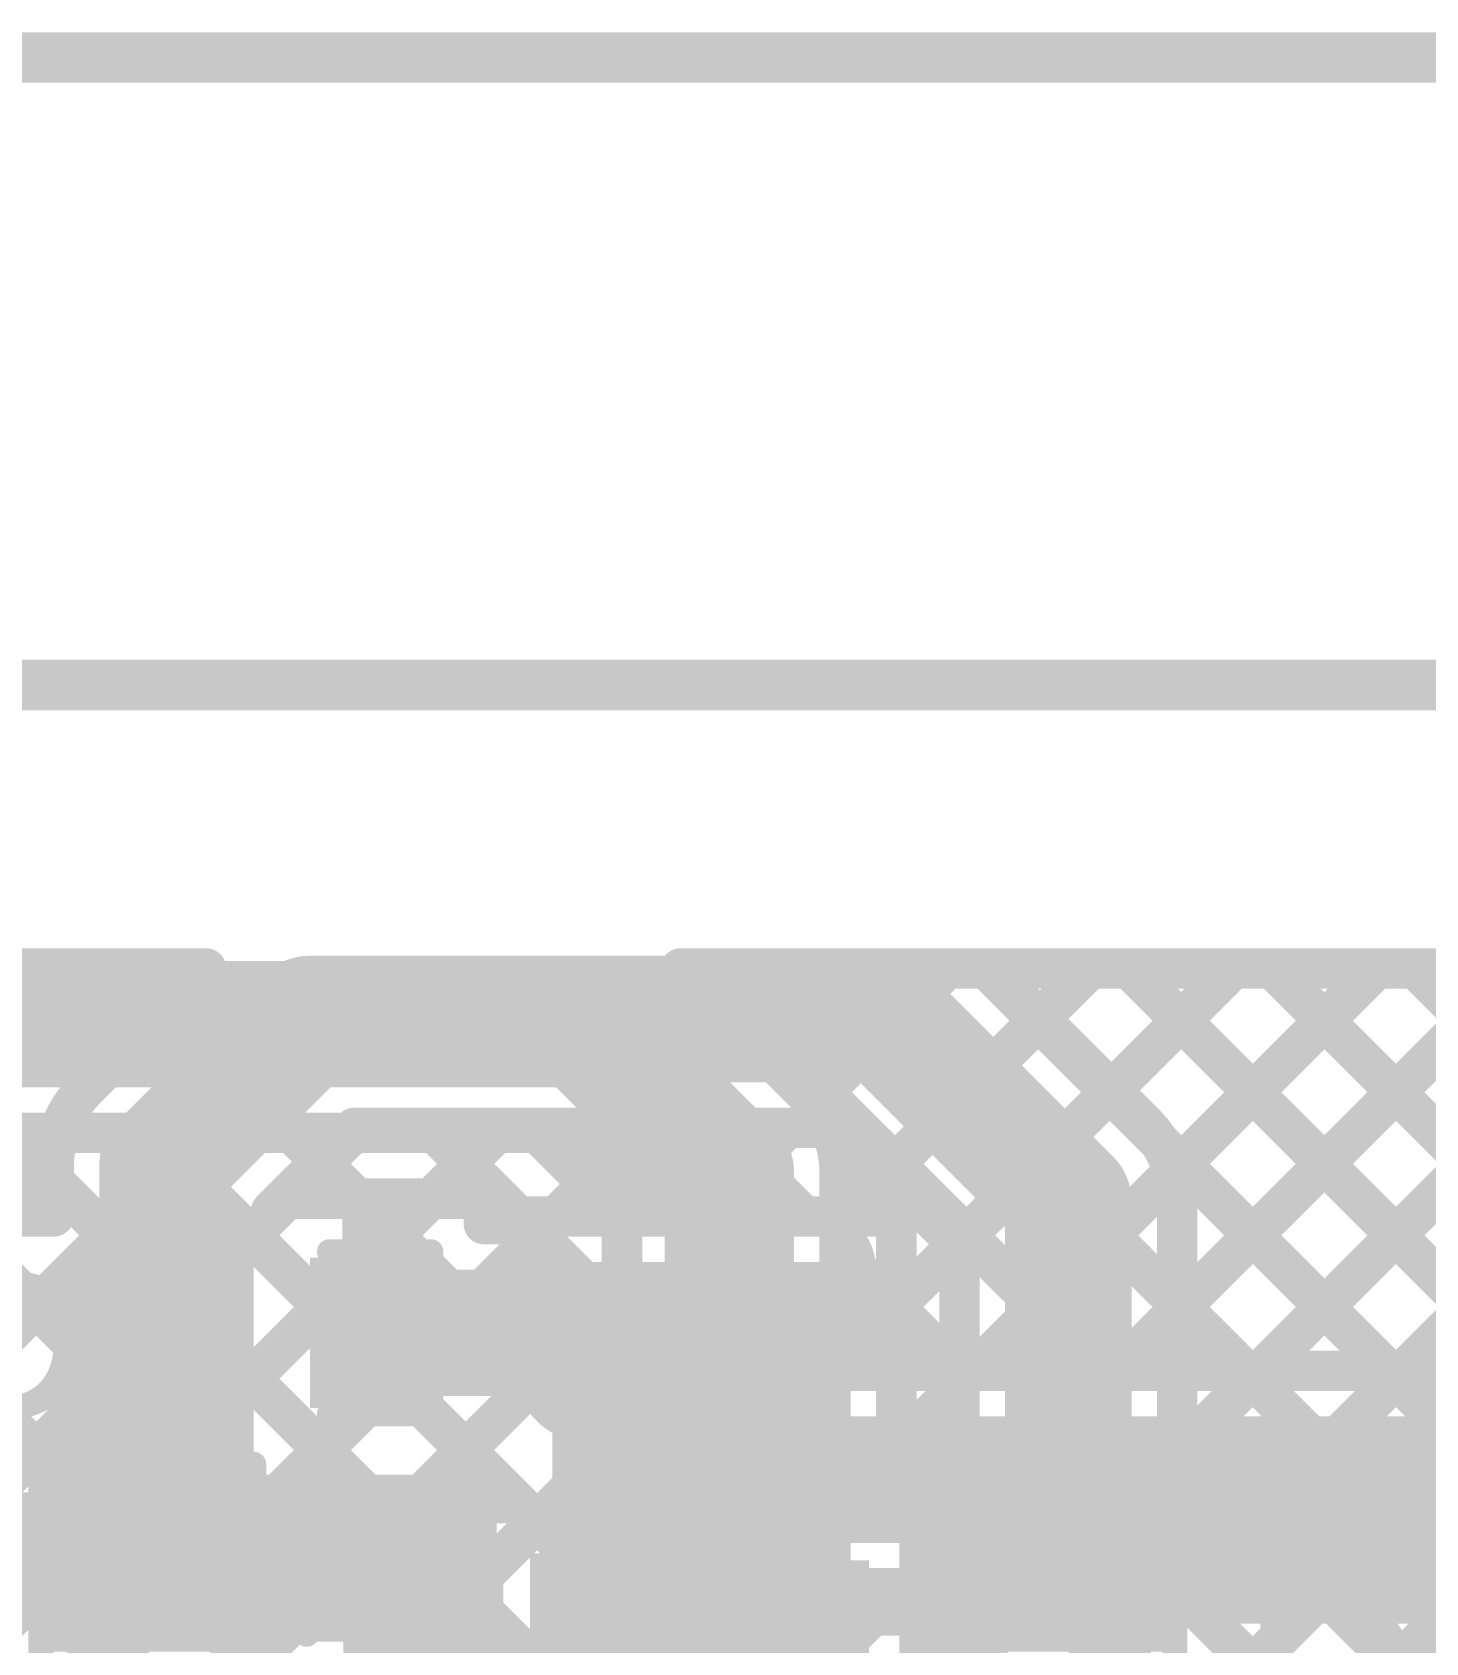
# Model space of a CAD drawing. Header units: millimetres. Extents: x -0.08 to 7.12, y -0.08 to 3.98.
# Drawn here: x 5.6952 to 5.9706, y 3.6427 to 3.961 of the extents above; entities that cross this region are included whole.
import ezdxf

# ---------------------------------------------------------------- set-up
doc = ezdxf.new("R2010")
doc.units = ezdxf.units.MM
doc.header["$MEASUREMENT"] = 0
for name, color, linetype in [('BottomLayer', 5, 'Continuous'), ('Mechanical1', 6, 'Continuous'), ('Mechanical2', 216, 'Continuous'), ('TopLayer', 1, 'Continuous'), ('TopOverlay', 2, 'Continuous'), ('TopPaste', 8, 'Continuous'), ('TopSolder', 216, 'Continuous'), ('ViaHoleLayer', 16, 'Continuous')]:
    doc.layers.add(name, color=color, linetype=linetype)
doc.styles.add('Arial', font='', dxfattribs={"height": 0.2})
doc.styles.get('Arial').set_extended_font_data('Arial')

# ---------------------------------------------------------------- blocks, each defined once
blk = doc.blocks.new('DFN_6_EP_2_2__38')
at = {"layer": 'TopLayer'}
for points in [[(-0.04793, 0.02559), (-0.02431, 0.02559), (-0.02431, 0.01378), (-0.04793, 0.01378)], [(-0.01102, 0.02697), (0.01102, 0.02697), (0.01102, -0.02697), (-0.01102, -0.02697)], [(0.02431, 0.02559), (0.04793, 0.02559), (0.04793, 0.01378), (0.02431, 0.01378)], [(-0.04793, 0.00591), (-0.02431, 0.00591), (-0.02431, -0.00591), (-0.04793, -0.00591)], [(0.02431, 0.00591), (0.04793, 0.00591), (0.04793, -0.00591), (0.02431, -0.00591)], [(-0.04793, -0.01378), (-0.02431, -0.01378), (-0.02431, -0.02559), (-0.04793, -0.02559)], [(0.02431, -0.01378), (0.04793, -0.01378), (0.04793, -0.02559), (0.02431, -0.02559)]]:
    blk.add_hatch(color=1, dxfattribs=at).paths.add_polyline_path(points)
at = {"layer": 'TopPaste'}
for points in [[(-0.04793, 0.02559), (-0.02431, 0.02559), (-0.02431, 0.01378), (-0.04793, 0.01378)], [(-0.01102, 0.02697), (0.01102, 0.02697), (0.01102, -0.02697), (-0.01102, -0.02697)], [(0.02431, 0.02559), (0.04793, 0.02559), (0.04793, 0.01378), (0.02431, 0.01378)], [(-0.04793, 0.00591), (-0.02431, 0.00591), (-0.02431, -0.00591), (-0.04793, -0.00591)], [(0.02431, 0.00591), (0.04793, 0.00591), (0.04793, -0.00591), (0.02431, -0.00591)], [(-0.04793, -0.01378), (-0.02431, -0.01378), (-0.02431, -0.02559), (-0.04793, -0.02559)], [(0.02431, -0.01378), (0.04793, -0.01378), (0.04793, -0.02559), (0.02431, -0.02559)]]:
    blk.add_hatch(color=8, dxfattribs=at).paths.add_polyline_path(points)
at = {"layer": 'TopSolder'}
for points in [[(-0.05193, 0.02959), (-0.02031, 0.02959), (-0.02031, 0.00978), (-0.05193, 0.00978)], [(-0.01502, 0.03097), (0.01502, 0.03097), (0.01502, -0.03097), (-0.01502, -0.03097)], [(0.02031, 0.02959), (0.05193, 0.02959), (0.05193, 0.00978), (0.02031, 0.00978)], [(-0.05193, 0.00991), (-0.02031, 0.00991), (-0.02031, -0.00991), (-0.05193, -0.00991)], [(0.02031, 0.00991), (0.05193, 0.00991), (0.05193, -0.00991), (0.02031, -0.00991)], [(-0.05193, -0.00978), (-0.02031, -0.00978), (-0.02031, -0.02959), (-0.05193, -0.02959)], [(0.02031, -0.00978), (0.05193, -0.00978), (0.05193, -0.02959), (0.02031, -0.02959)]]:
    blk.add_hatch(color=216, dxfattribs=at).paths.add_polyline_path(points)
at = {"layer": 'TopOverlay', "const_width": 0.005}
for points in [[(-0.03937, 0.03137), (-0.03937, 0.03937)], [(-0.03937, 0.03937), (0.03937, 0.03937)], [(0.03937, 0.03137), (0.03937, 0.03937)], [(-0.05917, 0.015), (-0.05917, 0.025)], [(-0.05917, 0.025), (-0.05417, 0.02)], [(-0.05917, 0.015), (-0.05417, 0.02)], [(-0.03937, -0.03937), (-0.03937, -0.03137)], [(0.03937, -0.03937), (0.03937, -0.03137)], [(-0.03937, -0.03937), (0.03937, -0.03937)]]:
    blk.add_lwpolyline(points, dxfattribs=at)
at = {"layer": 'TopOverlay', "const_width": 0.0025}
for points in [[(-0.04062, 0.03937, 1), (-0.03812, 0.03937, 1)], [(-0.04062, 0.03937, 1), (-0.03812, 0.03937, 1)], [(0.03812, 0.03937, 1), (0.04062, 0.03937, 1)], [(0.03812, 0.03937, 1), (0.04062, 0.03937, 1)], [(-0.04062, 0.03137, 1), (-0.03812, 0.03137, 1)], [(0.03812, 0.03137, 1), (0.04062, 0.03137, 1)], [(-0.06042, 0.025, 1), (-0.05792, 0.025, 1)], [(-0.06042, 0.025, 1), (-0.05792, 0.025, 1)], [(-0.05542, 0.02, 1), (-0.05292, 0.02, 1)], [(-0.05542, 0.02, 1), (-0.05292, 0.02, 1)], [(-0.06042, 0.015, 1), (-0.05792, 0.015, 1)], [(-0.06042, 0.015, 1), (-0.05792, 0.015, 1)], [(-0.04062, -0.03137, 1), (-0.03812, -0.03137, 1)], [(0.03812, -0.03137, 1), (0.04062, -0.03137, 1)], [(-0.04062, -0.03937, 1), (-0.03812, -0.03937, 1)], [(-0.04062, -0.03937, 1), (-0.03812, -0.03937, 1)], [(0.03812, -0.03937, 1), (0.04062, -0.03937, 1)], [(0.03812, -0.03937, 1), (0.04062, -0.03937, 1)]]:
    blk.add_lwpolyline(points, format="xyb", close=True, dxfattribs=at)
blk = doc.blocks.new('R___0603_51')
at = {"layer": 'TopLayer'}
for points in [[(-0.015, 0.0175), (-0.015, -0.0175), (-0.045, -0.0175), (-0.045, 0.0175)], [(0.045, 0.0175), (0.045, -0.0175), (0.015, -0.0175), (0.015, 0.0175)]]:
    blk.add_hatch(color=1, dxfattribs=at).paths.add_polyline_path(points)
at = {"layer": 'TopPaste'}
for points in [[(-0.015, 0.0175), (-0.015, -0.0175), (-0.045, -0.0175), (-0.045, 0.0175)], [(0.045, 0.0175), (0.045, -0.0175), (0.015, -0.0175), (0.015, 0.0175)]]:
    blk.add_hatch(color=8, dxfattribs=at).paths.add_polyline_path(points)
at = {"layer": 'TopSolder'}
for points in [[(-0.011, 0.0215), (-0.011, -0.0215), (-0.049, -0.0215), (-0.049, 0.0215)], [(0.049, 0.0215), (0.049, -0.0215), (0.011, -0.0215), (0.011, 0.0215)]]:
    blk.add_hatch(color=216, dxfattribs=at).paths.add_polyline_path(points)
at = {"layer": 'TopOverlay', "const_width": 0.005}
for points in [[(-0.048, 0.021), (-0.048, -0.021)], [(-0.048, 0.021), (0.048, 0.021)], [(0.048, 0.021), (0.048, -0.021)], [(-0.048, -0.021), (0.048, -0.021)]]:
    blk.add_lwpolyline(points, dxfattribs=at)
at = {"layer": 'TopOverlay', "const_width": 0.0025}
for points in [[(-0.04925, 0.021, 1), (-0.04675, 0.021, 1)], [(-0.04925, 0.021, 1), (-0.04675, 0.021, 1)], [(0.04675, 0.021, 1), (0.04925, 0.021, 1)], [(0.04675, 0.021, 1), (0.04925, 0.021, 1)], [(-0.04925, -0.021, 1), (-0.04675, -0.021, 1)], [(-0.04925, -0.021, 1), (-0.04675, -0.021, 1)], [(0.04675, -0.021, 1), (0.04925, -0.021, 1)], [(0.04675, -0.021, 1), (0.04925, -0.021, 1)]]:
    blk.add_lwpolyline(points, format="xyb", close=True, dxfattribs=at)
blk = doc.blocks.new('R___0603_52')
at = {"layer": 'TopLayer'}
for points in [[(-0.015, 0.0175), (-0.015, -0.0175), (-0.045, -0.0175), (-0.045, 0.0175)], [(0.045, 0.0175), (0.045, -0.0175), (0.015, -0.0175), (0.015, 0.0175)]]:
    blk.add_hatch(color=1, dxfattribs=at).paths.add_polyline_path(points)
at = {"layer": 'TopPaste'}
for points in [[(-0.015, 0.0175), (-0.015, -0.0175), (-0.045, -0.0175), (-0.045, 0.0175)], [(0.045, 0.0175), (0.045, -0.0175), (0.015, -0.0175), (0.015, 0.0175)]]:
    blk.add_hatch(color=8, dxfattribs=at).paths.add_polyline_path(points)
at = {"layer": 'TopSolder'}
for points in [[(-0.011, 0.0215), (-0.011, -0.0215), (-0.049, -0.0215), (-0.049, 0.0215)], [(0.049, 0.0215), (0.049, -0.0215), (0.011, -0.0215), (0.011, 0.0215)]]:
    blk.add_hatch(color=216, dxfattribs=at).paths.add_polyline_path(points)
at = {"layer": 'TopOverlay', "const_width": 0.005}
for points in [[(-0.048, 0.021), (-0.048, -0.021)], [(-0.048, 0.021), (0.048, 0.021)], [(0.048, 0.021), (0.048, -0.021)], [(-0.048, -0.021), (0.048, -0.021)]]:
    blk.add_lwpolyline(points, dxfattribs=at)
at = {"layer": 'TopOverlay', "const_width": 0.0025}
for points in [[(-0.04925, 0.021, 1), (-0.04675, 0.021, 1)], [(-0.04925, 0.021, 1), (-0.04675, 0.021, 1)], [(0.04675, 0.021, 1), (0.04925, 0.021, 1)], [(0.04675, 0.021, 1), (0.04925, 0.021, 1)], [(-0.04925, -0.021, 1), (-0.04675, -0.021, 1)], [(-0.04925, -0.021, 1), (-0.04675, -0.021, 1)], [(0.04675, -0.021, 1), (0.04925, -0.021, 1)], [(0.04675, -0.021, 1), (0.04925, -0.021, 1)]]:
    blk.add_lwpolyline(points, format="xyb", close=True, dxfattribs=at)
blk = doc.blocks.new('C___0402_94')
at = {"layer": 'TopLayer'}
for points in [[(-0.0275, -0.0125), (-0.0275, 0.0125), (-0.0095, 0.0125), (-0.0095, -0.0125)], [(0.0095, -0.0125), (0.0095, 0.0125), (0.0275, 0.0125), (0.0275, -0.0125)]]:
    blk.add_hatch(color=1, dxfattribs=at).paths.add_polyline_path(points)
at = {"layer": 'TopPaste'}
for points in [[(-0.0275, -0.0125), (-0.0275, 0.0125), (-0.0095, 0.0125), (-0.0095, -0.0125)], [(0.0095, -0.0125), (0.0095, 0.0125), (0.0275, 0.0125), (0.0275, -0.0125)]]:
    blk.add_hatch(color=8, dxfattribs=at).paths.add_polyline_path(points)
at = {"layer": 'TopSolder'}
for points in [[(-0.02986, -0.01486), (-0.02986, 0.01486), (-0.00714, 0.01486), (-0.00714, -0.01486)], [(0.00714, -0.01486), (0.00714, 0.01486), (0.02986, 0.01486), (0.02986, -0.01486)]]:
    blk.add_hatch(color=216, dxfattribs=at).paths.add_polyline_path(points)
at = {"layer": 'TopOverlay', "const_width": 0.005}
for points in [[(-0.031, -0.016), (-0.031, 0.016)], [(-0.031, 0.016), (-0.011, 0.016)], [(0.011, 0.016), (0.031, 0.016)], [(0.031, -0.016), (0.031, 0.016)], [(-0.031, -0.016), (-0.011, -0.016)], [(0.011, -0.016), (0.031, -0.016)]]:
    blk.add_lwpolyline(points, dxfattribs=at)
at = {"layer": 'TopOverlay', "const_width": 0.0025}
for points in [[(-0.03225, 0.016, 1), (-0.02975, 0.016, 1)], [(-0.03225, 0.016, 1), (-0.02975, 0.016, 1)], [(-0.01225, 0.016, 1), (-0.00975, 0.016, 1)], [(0.00975, 0.016, 1), (0.01225, 0.016, 1)], [(0.02975, 0.016, 1), (0.03225, 0.016, 1)], [(0.02975, 0.016, 1), (0.03225, 0.016, 1)], [(-0.03225, -0.016, 1), (-0.02975, -0.016, 1)], [(-0.03225, -0.016, 1), (-0.02975, -0.016, 1)], [(-0.01225, -0.016, 1), (-0.00975, -0.016, 1)], [(0.00975, -0.016, 1), (0.01225, -0.016, 1)], [(0.02975, -0.016, 1), (0.03225, -0.016, 1)], [(0.02975, -0.016, 1), (0.03225, -0.016, 1)]]:
    blk.add_lwpolyline(points, format="xyb", close=True, dxfattribs=at)

msp = doc.modelspace()

# ---------------------------------------------------------------- hatches: boundary and pattern name
at = {"layer": 'BottomLayer'}
h = msp.add_hatch(color=5, dxfattribs=at)
edge = h.paths.add_edge_path()
edge.add_arc((5.83331, 3.675), 0.01181, 0, 360)
at = {"layer": 'TopLayer'}
for points in [[(5.7, 3.643), (5.739, 3.643), (5.739, 3.718), (5.7, 3.718)], [(5.798, 3.643), (5.857, 3.643), (5.857, 3.718), (5.798, 3.718)], [(5.7, 3.643), (5.787, 3.643), (5.787, 3.676), (5.7, 3.676)]]:
    msp.add_hatch(color=1, dxfattribs=at).paths.add_polyline_path(points)
h = msp.add_hatch(color=1, dxfattribs=at)
edge = h.paths.add_edge_path()
edge.add_arc((5.83331, 3.675), 0.01181, 0, 360)
at = {"layer": 'ViaHoleLayer'}
h = msp.add_hatch(color=16, dxfattribs=at)
edge = h.paths.add_edge_path()
edge.add_arc((5.83331, 3.675), 0.00591, 0, 360)

# ---------------------------------------------------------------- linework, layer by layer
at = {"layer": 'BottomLayer'}
for points, const_width in [([(5.82341, 3.776), (6.73152, 3.776)], 0.008), ([(5.82341, 3.776), (5.84851, 3.75089)], 0.008), ([(5.82714, 3.776), (5.90664, 3.6965)], 0.008), ([(5.83559, 3.76381), (5.84778, 3.776)], 0.008), ([(5.84969, 3.74962), (5.87606, 3.776)], 0.008), ([(5.85481, 3.69818), (5.93263, 3.776)], 0.008), ([(5.85481, 3.72646), (5.90435, 3.776)], 0.008), ([(5.85542, 3.776), (5.93492, 3.6965)], 0.008), ([(5.88142, 3.6965), (5.96092, 3.776)], 0.008), ([(5.8837, 3.776), (5.9632, 3.6965)], 0.008), ([(5.9097, 3.6965), (5.9892, 3.776)], 0.008), ([(5.91199, 3.776), (5.99149, 3.6965)], 0.008), ([(5.93799, 3.6965), (6.01749, 3.776)], 0.008), ([(5.94027, 3.776), (6.01977, 3.6965)], 0.008), ([(5.96627, 3.6965), (6.04577, 3.776)], 0.008), ([(5.96856, 3.776), (6.04806, 3.6965)], 0.008), ([(5.651, 3.765), (5.804, 3.765)], 0.025), ([(5.804, 3.765), (5.83331, 3.73569)], 0.025), ([(5.63896, 3.68031), (5.70214, 3.7435)], 0.008), ([(5.65991, 3.7435), (5.79509, 3.7435)], 0.008), ([(5.66165, 3.7435), (5.937, 3.46815)], 0.008), ([(5.66166, 3.67473), (5.73043, 3.7435)], 0.008), ([(5.6675, 3.65229), (5.75871, 3.7435)], 0.008), ([(5.6675, 3.624), (5.787, 3.7435)], 0.008), ([(5.68993, 3.7435), (5.937, 3.49643)], 0.008), ([(5.71821, 3.7435), (5.937, 3.52471)], 0.008), ([(5.7465, 3.7435), (5.80837, 3.68163)], 0.008), ([(5.77478, 3.7435), (5.81181, 3.70647)], 0.008), ([(5.79509, 3.7435), (5.81181, 3.72678)], 0.008), ([(5.83331, 3.675), (5.83331, 3.73569)], 0.025), ([(5.85481, 3.6965), (5.85481, 3.73569)], 0.008), ([(5.69053, 3.61875), (5.80519, 3.73341)], 0.008), ([(5.64663, 3.73023), (5.937, 3.43986)], 0.008), ([(5.81181, 3.68928), (5.81181, 3.72678)], 0.008), ([(5.85481, 3.72004), (5.87835, 3.6965)], 0.008), ([(5.63249, 3.71609), (5.937, 3.41158)], 0.008), ([(5.70146, 3.60139), (5.81181, 3.71175)], 0.008), ([(5.85481, 3.6965), (6.211, 3.6965)], 0.008), ([(5.83331, 3.675), (6.211, 3.675)], 0.025), ([(5.7015, 3.57315), (5.8079, 3.67955)], 0.008), ([(5.8115, 3.675), (5.83331, 3.675)], 0.01), ([(5.83331, 3.65319), (5.83331, 3.675)], 0.01), ([(5.7015, 3.54487), (5.81424, 3.65761)], 0.008), ([(5.7015, 3.4883), (5.8667, 3.6535)], 0.008), ([(5.7015, 3.40345), (5.95155, 3.6535)], 0.008), ([(5.7015, 3.46001), (5.89499, 3.6535)], 0.008), ([(5.7015, 3.43173), (5.92327, 3.6535)], 0.008), ([(5.7015, 3.37516), (5.97984, 3.6535)], 0.008), ([(5.84759, 3.6535), (6.20209, 3.6535)], 0.008), ([(5.86478, 3.6535), (5.937, 3.58128)], 0.008), ([(5.89307, 3.6535), (5.93769, 3.60888)], 0.008), ([(5.92135, 3.6535), (5.95506, 3.61979)], 0.008), ([(5.94964, 3.6535), (6.39001, 3.21313)], 0.008), ([(5.83994, 3.65006), (5.937, 3.553)], 0.008), ([(5.7015, 3.51658), (5.83412, 3.6492)], 0.008)]:
    msp.add_lwpolyline(points, dxfattribs=dict(at, const_width=const_width))
for points, const_width in [([(5.82141, 3.776, 1), (5.82541, 3.776, 1)], 0.004), ([(5.82141, 3.776, 1), (5.82541, 3.776, 1)], 0.004), ([(5.82514, 3.776, 1), (5.82914, 3.776, 1)], 0.004), ([(5.84578, 3.776, 1), (5.84978, 3.776, 1)], 0.004), ([(5.85342, 3.776, 1), (5.85742, 3.776, 1)], 0.004), ([(5.87406, 3.776, 1), (5.87806, 3.776, 1)], 0.004), ([(5.8817, 3.776, 1), (5.8857, 3.776, 1)], 0.004), ([(5.90235, 3.776, 1), (5.90635, 3.776, 1)], 0.004), ([(5.90999, 3.776, 1), (5.91399, 3.776, 1)], 0.004), ([(5.93063, 3.776, 1), (5.93463, 3.776, 1)], 0.004), ([(5.93827, 3.776, 1), (5.94227, 3.776, 1)], 0.004), ([(5.95892, 3.776, 1), (5.96292, 3.776, 1)], 0.004), ([(5.96656, 3.776, 1), (5.97056, 3.776, 1)], 0.004), ([(5.79775, 3.765, 1), (5.81025, 3.765, 1)], 0.0125), ([(5.79775, 3.765, 1), (5.81025, 3.765, 1)], 0.0125), ([(5.83359, 3.76381, 1), (5.83759, 3.76381, 1)], 0.004), ([(5.84651, 3.75089, 1), (5.85051, 3.75089, 1)], 0.004), ([(5.84651, 3.75089, 1), (5.85051, 3.75089, 1)], 0.004), ([(5.84651, 3.75089, 1), (5.85051, 3.75089, 1)], 0.004), ([(5.84769, 3.74962, 1), (5.85169, 3.74962, 1)], 0.004), ([(5.70014, 3.7435, 1), (5.70414, 3.7435, 1)], 0.004), ([(5.71621, 3.7435, 1), (5.72021, 3.7435, 1)], 0.004), ([(5.72843, 3.7435, 1), (5.73243, 3.7435, 1)], 0.004), ([(5.7445, 3.7435, 1), (5.7485, 3.7435, 1)], 0.004), ([(5.75671, 3.7435, 1), (5.76071, 3.7435, 1)], 0.004), ([(5.77278, 3.7435, 1), (5.77678, 3.7435, 1)], 0.004), ([(5.785, 3.7435, 1), (5.789, 3.7435, 1)], 0.004), ([(5.79309, 3.7435, 1), (5.79709, 3.7435, 1)], 0.004), ([(5.79309, 3.7435, 1), (5.79709, 3.7435, 1)], 0.004), ([(5.82706, 3.73569, 1), (5.83956, 3.73569, 1)], 0.0125), ([(5.82706, 3.73569, 1), (5.83956, 3.73569, 1)], 0.0125), ([(5.85281, 3.73569, 1), (5.85681, 3.73569, 1)], 0.004), ([(5.85281, 3.73569, 1), (5.85681, 3.73569, 1)], 0.004), ([(5.85281, 3.73569, 1), (5.85681, 3.73569, 1)], 0.004), ([(5.80319, 3.73341, 1), (5.80719, 3.73341, 1)], 0.004), ([(5.80981, 3.72678, 1), (5.81381, 3.72678, 1)], 0.004), ([(5.80981, 3.72678, 1), (5.81381, 3.72678, 1)], 0.004), ([(5.85281, 3.72646, 1), (5.85681, 3.72646, 1)], 0.004), ([(5.85281, 3.72004, 1), (5.85681, 3.72004, 1)], 0.004), ([(5.80981, 3.71175, 1), (5.81381, 3.71175, 1)], 0.004), ([(5.80981, 3.70647, 1), (5.81381, 3.70647, 1)], 0.004), ([(5.85281, 3.69818, 1), (5.85681, 3.69818, 1)], 0.004), ([(5.85281, 3.6965, 1), (5.85681, 3.6965, 1)], 0.004), ([(5.85281, 3.6965, 1), (5.85681, 3.6965, 1)], 0.004), ([(5.87635, 3.6965, 1), (5.88035, 3.6965, 1)], 0.004), ([(5.87942, 3.6965, 1), (5.88342, 3.6965, 1)], 0.004), ([(5.90464, 3.6965, 1), (5.90864, 3.6965, 1)], 0.004), ([(5.9077, 3.6965, 1), (5.9117, 3.6965, 1)], 0.004), ([(5.93292, 3.6965, 1), (5.93692, 3.6965, 1)], 0.004), ([(5.93599, 3.6965, 1), (5.93999, 3.6965, 1)], 0.004), ([(5.9612, 3.6965, 1), (5.9652, 3.6965, 1)], 0.004), ([(5.96427, 3.6965, 1), (5.96827, 3.6965, 1)], 0.004), ([(5.80981, 3.68928, 1), (5.81381, 3.68928, 1)], 0.004), ([(5.80981, 3.68928, 1), (5.81381, 3.68928, 1)], 0.004), ([(5.80637, 3.68163, 1), (5.81037, 3.68163, 1)], 0.004), ([(5.82706, 3.675, 1), (5.83956, 3.675, 1)], 0.0125), ([(5.82706, 3.675, 1), (5.83956, 3.675, 1)], 0.0125), ([(5.8059, 3.67955, 1), (5.8099, 3.67955, 1)], 0.004), ([(5.809, 3.675, 1), (5.814, 3.675, 1)], 0.005), ([(5.83081, 3.675, 1), (5.83581, 3.675, 1)], 0.005), ([(5.83081, 3.675, 1), (5.83581, 3.675, 1)], 0.005), ([(5.81224, 3.65761, 1), (5.81624, 3.65761, 1)], 0.004), ([(5.83081, 3.65319, 1), (5.83581, 3.65319, 1)], 0.005), ([(5.84559, 3.6535, 1), (5.84959, 3.6535, 1)], 0.004), ([(5.84559, 3.6535, 1), (5.84959, 3.6535, 1)], 0.004), ([(5.86278, 3.6535, 1), (5.86678, 3.6535, 1)], 0.004), ([(5.8647, 3.6535, 1), (5.8687, 3.6535, 1)], 0.004), ([(5.89107, 3.6535, 1), (5.89507, 3.6535, 1)], 0.004), ([(5.89299, 3.6535, 1), (5.89699, 3.6535, 1)], 0.004), ([(5.91935, 3.6535, 1), (5.92335, 3.6535, 1)], 0.004), ([(5.92127, 3.6535, 1), (5.92527, 3.6535, 1)], 0.004), ([(5.94764, 3.6535, 1), (5.95164, 3.6535, 1)], 0.004), ([(5.94955, 3.6535, 1), (5.95355, 3.6535, 1)], 0.004), ([(5.83794, 3.65006, 1), (5.84194, 3.65006, 1)], 0.004), ([(5.83212, 3.6492, 1), (5.83612, 3.6492, 1)], 0.004)]:
    msp.add_lwpolyline(points, format="xyb", close=True, dxfattribs=dict(at, const_width=const_width))
at = {"layer": 'BottomLayer', "const_width": 0.008}
for points in [[(5.84851, 3.75089, -0.198912), (5.85481, 3.73569)], [(5.84851, 3.75089, -0.198912), (5.85481, 3.73569)], [(5.84759, 3.6535, -0.818405), (5.81181, 3.68928)]]:
    msp.add_lwpolyline(points, format="xyb", dxfattribs=at)
at = {"layer": 'Mechanical1', "const_width": 0.01}
msp.add_lwpolyline([(3.6874, 3.956), (6.864, 3.956)], dxfattribs=at)
at = {"layer": 'Mechanical2', "const_width": 0.01}
msp.add_lwpolyline([(-0.079, 3.832), (6.864, 3.832)], dxfattribs=at)
at = {"layer": 'TopLayer'}
for points, const_width in [([(0.05348, 3.776), (5.72959, 3.776)], 0.008), ([(5.47956, 3.5492), (5.70636, 3.776)], 0.008), ([(5.65743, 3.776), (5.69949, 3.73394)], 0.008), ([(5.68571, 3.776), (5.70765, 3.75406)], 0.008), ([(5.70579, 3.75219), (5.72959, 3.776)], 0.008), ([(5.72099, 3.73699), (5.75, 3.766)], 0.025), ([(5.714, 3.776), (5.7218, 3.7682)], 0.008), ([(5.75, 3.766), (5.864, 3.766)], 0.025), ([(5.864, 3.766), (5.9, 3.73)], 0.025), ([(5.88441, 3.776), (6.73152, 3.776)], 0.008), ([(5.88441, 3.776), (5.9152, 3.7452)], 0.008), ([(5.89438, 3.76603), (5.90435, 3.776)], 0.008), ([(5.90852, 3.75189), (5.93263, 3.776)], 0.008), ([(5.91199, 3.776), (6.00749, 3.6805)], 0.008), ([(5.92071, 3.73579), (5.96092, 3.776)], 0.008), ([(5.9215, 3.7083), (5.9892, 3.776)], 0.008), ([(5.92549, 3.684), (6.01749, 3.776)], 0.008), ([(5.94027, 3.776), (6.03577, 3.6805)], 0.008), ([(5.95027, 3.6805), (6.04577, 3.776)], 0.008), ([(5.96856, 3.776), (6.06406, 3.6805)], 0.008), ([(5.72099, 3.70751), (5.72099, 3.73699)], 0.025), ([(5.74491, 3.7305), (5.75891, 3.7445)], 0.008), ([(5.74571, 3.7305), (5.75971, 3.7445)], 0.008), ([(5.75891, 3.7445), (5.85509, 3.7445)], 0.008), ([(5.77378, 3.7445), (5.79128, 3.727)], 0.008), ([(5.774, 3.7305), (5.788, 3.7445)], 0.008), ([(5.79878, 3.727), (5.81628, 3.7445)], 0.008), ([(5.80207, 3.7445), (5.81957, 3.727)], 0.008), ([(5.82706, 3.727), (5.84456, 3.7445)], 0.008), ([(5.83035, 3.7445), (5.84785, 3.727)], 0.008), ([(5.85509, 3.7445), (5.8785, 3.72109)], 0.008), ([(5.63896, 3.68031), (5.69992, 3.74128)], 0.008), ([(5.9181, 3.74161), (5.9792, 3.6805)], 0.008), ([(5.69949, 3.727), (5.69949, 3.73699)], 0.008), ([(5.7522, 3.7378), (5.7595, 3.7305)], 0.008), ([(5.85535, 3.727), (5.86397, 3.73562)], 0.008), ([(5.9, 3.66), (5.9, 3.73)], 0.025), ([(5.74249, 3.72728), (5.74571, 3.7305)], 0.008), ([(5.74249, 3.72809), (5.74491, 3.7305)], 0.008), ([(5.74491, 3.7305), (5.7845, 3.7305)], 0.008), ([(5.7845, 3.7255), (5.7845, 3.7305)], 0.008), ([(5.9215, 3.684), (5.9215, 3.73)], 0.008), ([(5.691, 3.727), (5.69949, 3.727)], 0.008), ([(5.7615, 3.704), (5.7615, 3.7265)], 0.01), ([(5.789, 3.727), (5.866, 3.727)], 0.008), ([(5.866, 3.66906), (5.866, 3.727)], 0.008), ([(5.7845, 3.7255), (5.789, 3.7255)], 0.008), ([(5.866, 3.70937), (5.87811, 3.72148)], 0.008), ([(5.8785, 3.684), (5.8785, 3.72109)], 0.008), ([(5.72099, 3.70751), (5.7245, 3.704)], 0.025), ([(5.725, 3.66), (5.725, 3.7035)], 0.025), ([(5.7655, 3.704), (5.8105, 3.704)], 0.025), ([(5.8105, 3.704), (5.83331, 3.68119)], 0.025), ([(5.866, 3.70885), (5.8785, 3.69635)], 0.008), ([(5.9215, 3.70992), (5.95092, 3.6805)], 0.008), ([(5.866, 3.68108), (5.8785, 3.69358)], 0.008), ([(5.83331, 3.675), (5.83331, 3.68119)], 0.025), ([(5.8735, 3.684), (5.8785, 3.684)], 0.008), ([(5.8735, 3.636), (5.8735, 3.684)], 0.008), ([(5.9215, 3.684), (5.9265, 3.684)], 0.008), ([(5.9265, 3.6805), (5.9265, 3.684)], 0.008), ([(5.866, 3.68057), (5.8735, 3.67307)], 0.008), ([(5.9265, 3.6805), (6.603, 3.6805)], 0.008), ([(5.866, 3.66906), (5.87059, 3.66906)], 0.008), ([(5.87059, 3.62924), (5.87059, 3.66906)], 0.008), ([(5.646, 3.66), (5.718, 3.66)], 0.025), ([(5.718, 3.66), (5.725, 3.66)], 0.025), ([(5.9, 3.659), (5.9, 3.66)], 0.025), ([(5.9, 3.659), (6.603, 3.659)], 0.025), ([(5.87059, 3.65739), (5.8735, 3.6603)], 0.008), ([(5.72854, 3.64915), (5.77254, 3.64915)], 0.01), ([(5.80866, 3.64313), (5.81468, 3.64915)], 0.01), ([(5.81468, 3.64915), (5.84478, 3.64915)], 0.01), ([(5.84478, 3.64915), (5.86659, 3.64915)], 0.01), ([(5.87059, 3.64769), (5.8735, 3.64478)], 0.008), ([(5.80866, 3.62946), (5.80866, 3.64313)], 0.01)]:
    msp.add_lwpolyline(points, dxfattribs=dict(at, const_width=const_width))
for points, const_width in [([(5.70436, 3.776, 1), (5.70836, 3.776, 1)], 0.004), ([(5.712, 3.776, 1), (5.716, 3.776, 1)], 0.004), ([(5.72759, 3.776, 1), (5.73159, 3.776, 1)], 0.004), ([(5.72759, 3.776, 1), (5.73159, 3.776, 1)], 0.004), ([(5.74375, 3.766, 1), (5.75625, 3.766, 1)], 0.0125), ([(5.74375, 3.766, 1), (5.75625, 3.766, 1)], 0.0125), ([(5.85775, 3.766, 1), (5.87025, 3.766, 1)], 0.0125), ([(5.85775, 3.766, 1), (5.87025, 3.766, 1)], 0.0125), ([(5.88241, 3.776, 1), (5.88641, 3.776, 1)], 0.004), ([(5.88241, 3.776, 1), (5.88641, 3.776, 1)], 0.004), ([(5.90235, 3.776, 1), (5.90635, 3.776, 1)], 0.004), ([(5.90999, 3.776, 1), (5.91399, 3.776, 1)], 0.004), ([(5.93063, 3.776, 1), (5.93463, 3.776, 1)], 0.004), ([(5.93827, 3.776, 1), (5.94227, 3.776, 1)], 0.004), ([(5.95892, 3.776, 1), (5.96292, 3.776, 1)], 0.004), ([(5.96656, 3.776, 1), (5.97056, 3.776, 1)], 0.004), ([(5.7198, 3.7682, 1), (5.7238, 3.7682, 1)], 0.004), ([(5.89238, 3.76603, 1), (5.89638, 3.76603, 1)], 0.004), ([(5.70379, 3.75219, 1), (5.70779, 3.75219, 1)], 0.004), ([(5.70379, 3.75219, 1), (5.70779, 3.75219, 1)], 0.004), ([(5.70379, 3.75219, 1), (5.70779, 3.75219, 1)], 0.004), ([(5.70565, 3.75406, 1), (5.70965, 3.75406, 1)], 0.004), ([(5.90652, 3.75189, 1), (5.91052, 3.75189, 1)], 0.004), ([(5.71474, 3.73699, 1), (5.72724, 3.73699, 1)], 0.0125), ([(5.71474, 3.73699, 1), (5.72724, 3.73699, 1)], 0.0125), ([(5.9132, 3.7452, 1), (5.9172, 3.7452, 1)], 0.004), ([(5.9132, 3.7452, 1), (5.9172, 3.7452, 1)], 0.004), ([(5.9132, 3.7452, 1), (5.9172, 3.7452, 1)], 0.004), ([(5.75691, 3.7445, 1), (5.76091, 3.7445, 1)], 0.004), ([(5.75691, 3.7445, 1), (5.76091, 3.7445, 1)], 0.004), ([(5.75771, 3.7445, 1), (5.76171, 3.7445, 1)], 0.004), ([(5.77178, 3.7445, 1), (5.77578, 3.7445, 1)], 0.004), ([(5.786, 3.7445, 1), (5.79, 3.7445, 1)], 0.004), ([(5.80007, 3.7445, 1), (5.80407, 3.7445, 1)], 0.004), ([(5.81428, 3.7445, 1), (5.81828, 3.7445, 1)], 0.004), ([(5.82835, 3.7445, 1), (5.83235, 3.7445, 1)], 0.004), ([(5.84256, 3.7445, 1), (5.84656, 3.7445, 1)], 0.004), ([(5.85309, 3.7445, 1), (5.85709, 3.7445, 1)], 0.004), ([(5.85309, 3.7445, 1), (5.85709, 3.7445, 1)], 0.004), ([(5.69792, 3.74128, 1), (5.70192, 3.74128, 1)], 0.004), ([(5.9161, 3.74161, 1), (5.9201, 3.74161, 1)], 0.004), ([(5.69749, 3.73699, 1), (5.70149, 3.73699, 1)], 0.004), ([(5.69749, 3.73699, 1), (5.70149, 3.73699, 1)], 0.004), ([(5.69749, 3.73699, 1), (5.70149, 3.73699, 1)], 0.004), ([(5.7502, 3.7378, 1), (5.7542, 3.7378, 1)], 0.004), ([(5.86197, 3.73562, 1), (5.86597, 3.73562, 1)], 0.004), ([(5.89375, 3.73, 1), (5.90625, 3.73, 1)], 0.0125), ([(5.89375, 3.73, 1), (5.90625, 3.73, 1)], 0.0125), ([(5.91871, 3.73579, 1), (5.92271, 3.73579, 1)], 0.004), ([(5.69749, 3.73394, 1), (5.70149, 3.73394, 1)], 0.004), ([(5.74291, 3.7305, 1), (5.74691, 3.7305, 1)], 0.004), ([(5.74291, 3.7305, 1), (5.74691, 3.7305, 1)], 0.004), ([(5.74291, 3.7305, 1), (5.74691, 3.7305, 1)], 0.004), ([(5.74371, 3.7305, 1), (5.74771, 3.7305, 1)], 0.004), ([(5.74371, 3.7305, 1), (5.74771, 3.7305, 1)], 0.004), ([(5.7575, 3.7305, 1), (5.7615, 3.7305, 1)], 0.004), ([(5.772, 3.7305, 1), (5.776, 3.7305, 1)], 0.004), ([(5.7825, 3.7305, 1), (5.7865, 3.7305, 1)], 0.004), ([(5.7825, 3.7305, 1), (5.7865, 3.7305, 1)], 0.004), ([(5.9195, 3.73, 1), (5.9235, 3.73, 1)], 0.004), ([(5.9195, 3.73, 1), (5.9235, 3.73, 1)], 0.004), ([(5.9195, 3.73, 1), (5.9235, 3.73, 1)], 0.004), ([(5.69749, 3.727, 1), (5.70149, 3.727, 1)], 0.004), ([(5.69749, 3.727, 1), (5.70149, 3.727, 1)], 0.004), ([(5.74049, 3.72809, 1), (5.74449, 3.72809, 1)], 0.004), ([(5.74049, 3.72728, 1), (5.74449, 3.72728, 1)], 0.004), ([(5.759, 3.7265, 1), (5.764, 3.7265, 1)], 0.005), ([(5.787, 3.727, 1), (5.791, 3.727, 1)], 0.004), ([(5.78928, 3.727, 1), (5.79328, 3.727, 1)], 0.004), ([(5.79678, 3.727, 1), (5.80078, 3.727, 1)], 0.004), ([(5.81757, 3.727, 1), (5.82157, 3.727, 1)], 0.004), ([(5.82506, 3.727, 1), (5.82906, 3.727, 1)], 0.004), ([(5.84585, 3.727, 1), (5.84985, 3.727, 1)], 0.004), ([(5.85335, 3.727, 1), (5.85735, 3.727, 1)], 0.004), ([(5.864, 3.727, 1), (5.868, 3.727, 1)], 0.004), ([(5.864, 3.727, 1), (5.868, 3.727, 1)], 0.004), ([(5.7825, 3.7255, 1), (5.7865, 3.7255, 1)], 0.004), ([(5.7825, 3.7255, 1), (5.7865, 3.7255, 1)], 0.004), ([(5.787, 3.7255, 1), (5.791, 3.7255, 1)], 0.004), ([(5.87611, 3.72148, 1), (5.88011, 3.72148, 1)], 0.004), ([(5.8765, 3.72109, 1), (5.8805, 3.72109, 1)], 0.004), ([(5.8765, 3.72109, 1), (5.8805, 3.72109, 1)], 0.004), ([(5.71474, 3.70751, 1), (5.72724, 3.70751, 1)], 0.0125), ([(5.71474, 3.70751, 1), (5.72724, 3.70751, 1)], 0.0125), ([(5.71825, 3.704, 1), (5.73075, 3.704, 1)], 0.0125), ([(5.71875, 3.7035, 1), (5.73125, 3.7035, 1)], 0.0125), ([(5.75925, 3.704, 1), (5.77175, 3.704, 1)], 0.0125), ([(5.80425, 3.704, 1), (5.81675, 3.704, 1)], 0.0125), ([(5.80425, 3.704, 1), (5.81675, 3.704, 1)], 0.0125), ([(5.864, 3.70937, 1), (5.868, 3.70937, 1)], 0.004), ([(5.864, 3.70885, 1), (5.868, 3.70885, 1)], 0.004), ([(5.9195, 3.70992, 1), (5.9235, 3.70992, 1)], 0.004), ([(5.9195, 3.7083, 1), (5.9235, 3.7083, 1)], 0.004), ([(5.759, 3.704, 1), (5.764, 3.704, 1)], 0.005), ([(5.8765, 3.69635, 1), (5.8805, 3.69635, 1)], 0.004), ([(5.8765, 3.69358, 1), (5.8805, 3.69358, 1)], 0.004), ([(5.82706, 3.68119, 1), (5.83956, 3.68119, 1)], 0.0125), ([(5.82706, 3.68119, 1), (5.83956, 3.68119, 1)], 0.0125), ([(5.82706, 3.675, 1), (5.83956, 3.675, 1)], 0.0125), ([(5.8715, 3.684, 1), (5.8755, 3.684, 1)], 0.004), ([(5.8715, 3.684, 1), (5.8755, 3.684, 1)], 0.004), ([(5.8765, 3.684, 1), (5.8805, 3.684, 1)], 0.004), ([(5.8765, 3.684, 1), (5.8805, 3.684, 1)], 0.004), ([(5.9195, 3.684, 1), (5.9235, 3.684, 1)], 0.004), ([(5.9195, 3.684, 1), (5.9235, 3.684, 1)], 0.004), ([(5.92349, 3.684, 1), (5.92749, 3.684, 1)], 0.004), ([(5.9245, 3.684, 1), (5.9285, 3.684, 1)], 0.004), ([(5.9245, 3.684, 1), (5.9285, 3.684, 1)], 0.004), ([(5.864, 3.68108, 1), (5.868, 3.68108, 1)], 0.004), ([(5.864, 3.68057, 1), (5.868, 3.68057, 1)], 0.004), ([(5.9245, 3.6805, 1), (5.9285, 3.6805, 1)], 0.004), ([(5.9245, 3.6805, 1), (5.9285, 3.6805, 1)], 0.004), ([(5.94827, 3.6805, 1), (5.95227, 3.6805, 1)], 0.004), ([(5.94892, 3.6805, 1), (5.95292, 3.6805, 1)], 0.004), ([(5.8715, 3.67307, 1), (5.8755, 3.67307, 1)], 0.004), ([(5.864, 3.66906, 1), (5.868, 3.66906, 1)], 0.004), ([(5.864, 3.66906, 1), (5.868, 3.66906, 1)], 0.004), ([(5.86859, 3.66906, 1), (5.87259, 3.66906, 1)], 0.004), ([(5.86859, 3.66906, 1), (5.87259, 3.66906, 1)], 0.004), ([(5.71175, 3.66, 1), (5.72425, 3.66, 1)], 0.0125), ([(5.71175, 3.66, 1), (5.72425, 3.66, 1)], 0.0125), ([(5.71875, 3.66, 1), (5.73125, 3.66, 1)], 0.0125), ([(5.71875, 3.66, 1), (5.73125, 3.66, 1)], 0.0125), ([(5.89375, 3.66, 1), (5.90625, 3.66, 1)], 0.0125), ([(5.89375, 3.66, 1), (5.90625, 3.66, 1)], 0.0125), ([(5.89375, 3.659, 1), (5.90625, 3.659, 1)], 0.0125), ([(5.89375, 3.659, 1), (5.90625, 3.659, 1)], 0.0125), ([(5.8715, 3.6603, 1), (5.8755, 3.6603, 1)], 0.004), ([(5.86859, 3.65739, 1), (5.87259, 3.65739, 1)], 0.004), ([(5.72604, 3.64915, 1), (5.73104, 3.64915, 1)], 0.005), ([(5.77004, 3.64915, 1), (5.77504, 3.64915, 1)], 0.005), ([(5.81219, 3.64915, 1), (5.81719, 3.64915, 1)], 0.005), ([(5.81219, 3.64915, 1), (5.81719, 3.64915, 1)], 0.005), ([(5.84228, 3.64915, 1), (5.84728, 3.64915, 1)], 0.005), ([(5.84228, 3.64915, 1), (5.84728, 3.64915, 1)], 0.005), ([(5.86409, 3.64915, 1), (5.86909, 3.64915, 1)], 0.005), ([(5.86859, 3.64769, 1), (5.87259, 3.64769, 1)], 0.004), ([(5.80616, 3.64313, 1), (5.81116, 3.64313, 1)], 0.005), ([(5.80616, 3.64313, 1), (5.81116, 3.64313, 1)], 0.005), ([(5.8715, 3.64478, 1), (5.8755, 3.64478, 1)], 0.004)]:
    msp.add_lwpolyline(points, format="xyb", close=True, dxfattribs=dict(at, const_width=const_width))
at = {"layer": 'TopLayer', "const_width": 0.008}
for points in [[(5.69949, 3.73699, -0.198912), (5.70579, 3.75219)], [(5.69949, 3.73699, -0.198912), (5.70579, 3.75219)], [(5.9152, 3.7452, -0.198912), (5.9215, 3.73)], [(5.9152, 3.7452, -0.198912), (5.9215, 3.73)]]:
    msp.add_lwpolyline(points, format="xyb", dxfattribs=at)

# ---------------------------------------------------------------- block references
for name, p in [('C___0402_94', (5.743, 3.704)), ('DFN_6_EP_2_2__38', (5.80866, 3.62946))]:
    msp.add_blockref(name, p)
at = {"rotation": 90}
for name, p in [('R___0603_52', (5.718, 3.63)), ('R___0603_51', (5.9, 3.63))]:
    msp.add_blockref(name, p, dxfattribs=at)

# ---------------------------------------------------------------- texts
at = {"layer": 'TopOverlay', "style": 'Arial'}
for s, p in [('C5', (5.62751, 3.68751)), ('U2', (5.78551, 3.68251)), ('R18', (5.93277, 3.63051))]:
    msp.add_text(s, height=0.045, dxfattribs=at).set_placement(p)

doc.saveas('drawing.dxf')
